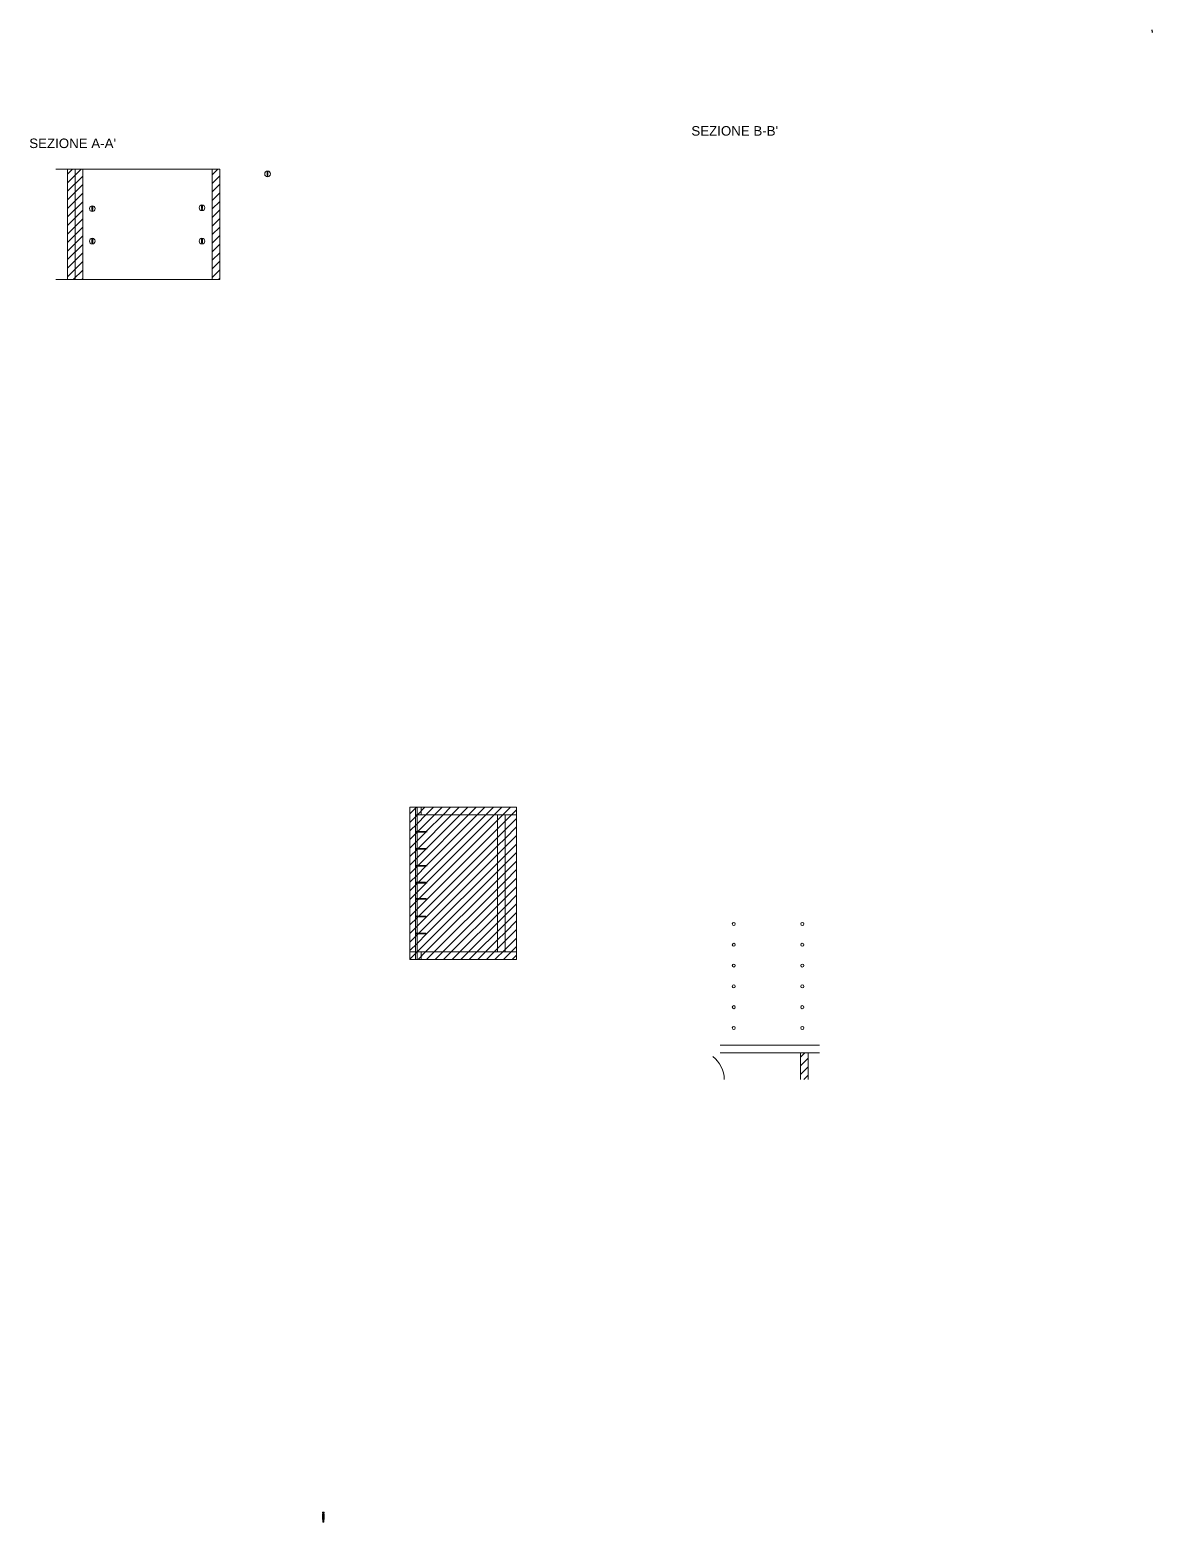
# Model space of a CAD drawing. Header units: millimetres. Extents: x -1085 to 5268, y 134 to 2619.
# Drawn here: x 2467.2 to 2762, y 834.3 to 1226.1 of the extents above; entities that cross this region are included whole.
import ezdxf

# ---------------------------------------------------------------- set-up
doc = ezdxf.new("R2010")
doc.units = ezdxf.units.MM
for name, color, linetype, lineweight in [('A-FURN-SEZ', 8, 'Continuous', 9), ('A-LINE-GRPH', 15, 'Continuous', 13), ('LINEE DI SEZIONE', 12, 'Continuous', 15)]:
    doc.layers.add(name, color=color, linetype=linetype, lineweight=lineweight)
doc.styles.get("Standard").update_dxf_attribs({"font": 'arial.ttf'})
pattern_1 = [(45, (-312.0437, -273.793), (-1.122532, 1.122532), [])]

msp = doc.modelspace()

# ---------------------------------------------------------------- hatches: boundary and pattern name
at = {"layer": 'A-FURN-SEZ'}
h = msp.add_hatch(dxfattribs=at)
h.set_pattern_fill('ANSI31', color=256, scale=0.5)
h.set_pattern_definition(pattern_1)
h.paths.add_polyline_path([(2592.02, 1019.98), (2590.02, 1019.98), (2590.02, 983.98), (2592.02, 983.98)])
h.paths.add_polyline_path([(2568.52, 1021.98), (2567.02, 1021.98), (2567.02, 983.98), (2568.52, 983.98)])
h.paths.add_polyline_path([(2595.02, 983.98), (2570.02, 983.98), (2570.02, 981.98), (2595.02, 981.98)])
h.paths.add_polyline_path([(2570.02, 983.98), (2568.92, 983.98), (2568.92, 981.98), (2570.02, 981.98)])
h.paths.add_polyline_path([(2568.52, 983.98), (2567.02, 983.98), (2567.02, 981.98), (2568.52, 981.98)])
h.paths.add_polyline_path([(2568.92, 983.98), (2568.52, 983.98), (2568.52, 981.98), (2568.92, 981.98)])
h.paths.add_polyline_path([(2568.92, 988.73), (2568.69, 988.73, 0.343729), (2568.59, 988.66), (2568.52, 988.43), (2568.52, 983.98), (2568.92, 983.98)])
h.paths.add_polyline_path([(2568.92, 993.18), (2568.69, 993.18, 0.343729), (2568.59, 993.11), (2568.52, 992.88), (2568.52, 989.23), (2568.6, 988.99, 0.300909), (2568.69, 988.93), (2568.92, 988.93)])
h.paths.add_polyline_path([(2568.92, 997.84), (2568.69, 997.84, 0.343729), (2568.59, 997.77), (2568.52, 997.54), (2568.52, 993.68), (2568.6, 993.44, 0.300909), (2568.69, 993.38), (2568.92, 993.38)])
h.paths.add_polyline_path([(2568.92, 1002.08), (2568.69, 1002.08, 0.343729), (2568.59, 1002.01), (2568.52, 1001.78), (2568.52, 998.34), (2568.6, 998.1, 0.300909), (2568.69, 998.04), (2568.92, 998.04)])
h.paths.add_polyline_path([(2568.92, 1006.53), (2568.69, 1006.53, 0.343729), (2568.59, 1006.46), (2568.52, 1006.23), (2568.52, 1002.58), (2568.6, 1002.34, 0.300909), (2568.69, 1002.28), (2568.92, 1002.28)])
h.paths.add_polyline_path([(2568.92, 1010.98), (2568.69, 1010.98, 0.343729), (2568.59, 1010.91), (2568.52, 1010.68), (2568.52, 1007.03), (2568.6, 1006.79, 0.300909), (2568.69, 1006.73), (2568.92, 1006.73)])
h.paths.add_polyline_path([(2568.92, 1015.43), (2568.69, 1015.43, 0.343729), (2568.59, 1015.36), (2568.52, 1015.13), (2568.52, 1011.48), (2568.6, 1011.24, 0.300909), (2568.69, 1011.18), (2568.92, 1011.18)])
h.paths.add_polyline_path([(2568.92, 1019.98), (2568.52, 1019.98), (2568.52, 1015.93), (2568.6, 1015.69, 0.300909), (2568.69, 1015.63), (2568.92, 1015.63)])
h.paths.add_polyline_path([(2568.92, 1021.98), (2568.52, 1021.98), (2568.52, 1019.98), (2568.92, 1019.98)])
h.paths.add_polyline_path([(2570.02, 1021.98), (2568.92, 1021.98), (2568.92, 1019.98), (2570.02, 1019.98)])
h.paths.add_polyline_path([(2595.02, 1021.98), (2570.02, 1021.98), (2570.02, 1019.98), (2595.02, 1019.98)])
h = msp.add_hatch(dxfattribs=at)
h.set_pattern_fill('ANSI31', color=256, scale=0.5)
h.set_pattern_definition([(45, (-232.4712, -353.9734), (-1.122532, 1.122532), [])])
h.paths.add_polyline_path([(2671.59, 957.51), (2669.59, 957.51), (2669.59, 950.51), (2671.59, 950.51)])
at = {"layer": 'LINEE DI SEZIONE'}
h = msp.add_hatch(dxfattribs=at)
h.set_pattern_fill('ANSI31', color=256, scale=0.5)
h.set_pattern_definition([(45, (48.7971, -285.9306), (-1.122532, 1.122532), [])])
h.paths.add_polyline_path([(2481.12, 1189.55), (2479.12, 1189.55), (2479.12, 1160.55), (2481.12, 1160.55)])
h.paths.add_polyline_path([(2479.12, 1189.55), (2477.12, 1189.55), (2477.12, 1160.55), (2479.12, 1160.55)])
h.paths.add_polyline_path([(2517.12, 1160.55), (2517.12, 1189.55), (2515.12, 1189.55), (2515.12, 1160.55)])
at = {"layer": 'LINEE DI SEZIONE', "transparency": 33554687}
h = msp.add_hatch(dxfattribs=at)
h.set_pattern_fill('ANSI31', color=256, scale=0.5)
h.set_pattern_definition(pattern_1)
h.paths.add_polyline_path([(2571.52, 1002.18), (2571.26, 1002.12), (2571.25, 1002.07), (2571.23, 1002.11), (2571.11, 1002.08), (2571.1, 1002.08), (2568.92, 1002.08), (2568.92, 998.07), (2568.93, 998.04), (2571.21, 998.04), (2571.21, 998.05), (2571.24, 998.01), (2571.52, 997.94), (2571.26, 997.88), (2571.25, 997.83), (2571.23, 997.87), (2571.11, 997.84), (2571.1, 997.84), (2568.92, 997.84), (2568.92, 993.41), (2568.93, 993.38), (2571.21, 993.38), (2571.21, 993.39), (2571.24, 993.35), (2571.52, 993.28), (2571.26, 993.22), (2571.25, 993.17), (2571.23, 993.21), (2571.11, 993.18), (2571.1, 993.18), (2568.92, 993.18), (2568.92, 988.96), (2568.93, 988.93), (2571.21, 988.93), (2571.21, 988.94), (2571.24, 988.9), (2571.52, 988.83), (2571.26, 988.77), (2571.25, 988.72), (2571.23, 988.76), (2571.11, 988.73), (2571.1, 988.73), (2568.92, 988.73), (2568.92, 983.98), (2570.02, 983.98), (2590.02, 983.98), (2590.02, 1019.98), (2568.92, 1019.98), (2568.92, 1015.66), (2568.93, 1015.63), (2571.21, 1015.63), (2571.21, 1015.64), (2571.24, 1015.6), (2571.52, 1015.53), (2571.26, 1015.47), (2571.25, 1015.42), (2571.23, 1015.46), (2571.11, 1015.43), (2571.1, 1015.43), (2568.92, 1015.43), (2568.92, 1011.21), (2568.93, 1011.18), (2571.21, 1011.18), (2571.21, 1011.19), (2571.24, 1011.15), (2571.52, 1011.08), (2571.26, 1011.02), (2571.25, 1010.97), (2571.23, 1011.01), (2571.11, 1010.98), (2571.1, 1010.98), (2568.92, 1010.98), (2568.92, 1006.76), (2568.93, 1006.73), (2571.21, 1006.73), (2571.21, 1006.74), (2571.24, 1006.7), (2571.52, 1006.63), (2571.26, 1006.57), (2571.25, 1006.52), (2571.23, 1006.56), (2571.11, 1006.53), (2571.1, 1006.53), (2568.92, 1006.53), (2568.92, 1002.31), (2568.93, 1002.28), (2571.21, 1002.28), (2571.21, 1002.29), (2571.24, 1002.25)])
h.paths.add_polyline_path([(2595.02, 1019.98), (2592.02, 1019.98), (2592.02, 983.98), (2595.02, 983.98)])

# ---------------------------------------------------------------- linework, layer by layer
msp.add_line((2761.87, 1226.14), (2761.98, 1225.45))
at = {"layer": 'A-FURN-SEZ'}
for p, q in [((2517.12, 1189.55), (2473.99, 1189.55)), ((2477.12, 1189.55), (2477.12, 1160.55)), ((2479.12, 1160.55), (2479.12, 1189.55)), ((2481.12, 1189.55), (2481.12, 1160.55)), ((2515.12, 1160.55), (2515.12, 1189.55)), ((2517.12, 1189.55), (2517.12, 1160.55)), ((2517.12, 1160.55), (2473.99, 1160.55)), ((2567.02, 983.98), (2567.02, 1021.98)), ((2568.52, 1021.98), (2567.02, 1021.98)), ((2568.52, 983.98), (2568.52, 1021.98)), ((2568.52, 1021.98), (2568.92, 1021.98)), ((2568.52, 1019.98), (2568.92, 1019.98)), ((2568.92, 1021.98), (2595.02, 1021.98)), ((2568.92, 1019.98), (2568.92, 1021.98)), ((2568.92, 1019.98), (2595.02, 1019.98)), ((2568.92, 1015.63), (2568.92, 1019.98)), ((2570.02, 1019.98), (2570.02, 1021.98)), ((2590.02, 983.98), (2590.02, 1019.98)), ((2592.02, 1019.98), (2592.02, 983.98)), ((2595.02, 1021.98), (2595.02, 1019.98)), ((2595.02, 981.98), (2595.02, 1019.98)), ((2568.73, 1015.63), (2568.8, 1015.43)), ((2568.83, 1015.63), (2568.9, 1015.43)), ((2568.92, 1006.73), (2568.92, 1015.43)), ((2568.93, 1015.63), (2569, 1015.43)), ((2569.03, 1015.63), (2569.1, 1015.43)), ((2569.13, 1015.63), (2569.2, 1015.43)), ((2569.23, 1015.63), (2569.3, 1015.43)), ((2569.33, 1015.63), (2569.4, 1015.43)), ((2569.43, 1015.63), (2569.5, 1015.43)), ((2569.53, 1015.63), (2569.6, 1015.43)), ((2569.63, 1015.63), (2569.7, 1015.43)), ((2569.73, 1015.63), (2569.8, 1015.43)), ((2569.83, 1015.63), (2569.9, 1015.43)), ((2569.93, 1015.63), (2570, 1015.43)), ((2570.03, 1015.63), (2570.1, 1015.43)), ((2570.13, 1015.63), (2570.2, 1015.43)), ((2570.23, 1015.63), (2570.3, 1015.43)), ((2570.33, 1015.63), (2570.4, 1015.43)), ((2570.43, 1015.63), (2570.5, 1015.43)), ((2570.53, 1015.63), (2570.6, 1015.43)), ((2570.63, 1015.63), (2570.7, 1015.43)), ((2570.73, 1015.63), (2570.8, 1015.43)), ((2570.83, 1015.63), (2570.9, 1015.43)), ((2570.93, 1015.63), (2571, 1015.43)), ((2571.03, 1015.63), (2571.1, 1015.43)), ((2568.73, 1011.18), (2568.8, 1010.98)), ((2568.83, 1011.18), (2568.9, 1010.98)), ((2568.93, 1011.18), (2569, 1010.98)), ((2569.03, 1011.18), (2569.1, 1010.98)), ((2569.13, 1011.18), (2569.2, 1010.98)), ((2569.23, 1011.18), (2569.3, 1010.98)), ((2569.33, 1011.18), (2569.4, 1010.98)), ((2569.43, 1011.18), (2569.5, 1010.98)), ((2569.53, 1011.18), (2569.6, 1010.98)), ((2569.63, 1011.18), (2569.7, 1010.98)), ((2569.73, 1011.18), (2569.8, 1010.98)), ((2569.83, 1011.18), (2569.9, 1010.98)), ((2569.93, 1011.18), (2570, 1010.98)), ((2570.03, 1011.18), (2570.1, 1010.98)), ((2570.13, 1011.18), (2570.2, 1010.98)), ((2570.23, 1011.18), (2570.3, 1010.98)), ((2570.33, 1011.18), (2570.4, 1010.98)), ((2570.43, 1011.18), (2570.5, 1010.98)), ((2570.53, 1011.18), (2570.6, 1010.98)), ((2570.63, 1011.18), (2570.7, 1010.98)), ((2570.73, 1011.18), (2570.8, 1010.98)), ((2570.83, 1011.18), (2570.9, 1010.98)), ((2570.93, 1011.18), (2571, 1010.98)), ((2571.03, 1011.18), (2571.1, 1010.98)), ((2568.73, 1006.73), (2568.8, 1006.53)), ((2568.83, 1006.73), (2568.9, 1006.53)), ((2568.92, 1002.28), (2568.92, 1006.53)), ((2568.93, 1006.73), (2569, 1006.53)), ((2569.03, 1006.73), (2569.1, 1006.53)), ((2569.13, 1006.73), (2569.2, 1006.53)), ((2569.23, 1006.73), (2569.3, 1006.53)), ((2569.33, 1006.73), (2569.4, 1006.53)), ((2569.43, 1006.73), (2569.5, 1006.53)), ((2569.53, 1006.73), (2569.6, 1006.53)), ((2569.63, 1006.73), (2569.7, 1006.53)), ((2569.73, 1006.73), (2569.8, 1006.53)), ((2569.83, 1006.73), (2569.9, 1006.53)), ((2569.93, 1006.73), (2570, 1006.53)), ((2570.03, 1006.73), (2570.1, 1006.53)), ((2570.13, 1006.73), (2570.2, 1006.53)), ((2570.23, 1006.73), (2570.3, 1006.53)), ((2570.33, 1006.73), (2570.4, 1006.53)), ((2570.43, 1006.73), (2570.5, 1006.53)), ((2570.53, 1006.73), (2570.6, 1006.53)), ((2570.63, 1006.73), (2570.7, 1006.53)), ((2570.73, 1006.73), (2570.8, 1006.53)), ((2570.83, 1006.73), (2570.9, 1006.53)), ((2570.93, 1006.73), (2571, 1006.53)), ((2571.03, 1006.73), (2571.1, 1006.53)), ((2568.73, 1002.28), (2568.8, 1002.08)), ((2568.83, 1002.28), (2568.9, 1002.08)), ((2568.92, 993.38), (2568.92, 1002.08)), ((2568.93, 1002.28), (2569, 1002.08)), ((2569.03, 1002.28), (2569.1, 1002.08)), ((2569.13, 1002.28), (2569.2, 1002.08)), ((2569.23, 1002.28), (2569.3, 1002.08)), ((2569.33, 1002.28), (2569.4, 1002.08)), ((2569.43, 1002.28), (2569.5, 1002.08)), ((2569.53, 1002.28), (2569.6, 1002.08)), ((2569.63, 1002.28), (2569.7, 1002.08)), ((2569.73, 1002.28), (2569.8, 1002.08)), ((2569.83, 1002.28), (2569.9, 1002.08)), ((2569.93, 1002.28), (2570, 1002.08)), ((2570.03, 1002.28), (2570.1, 1002.08)), ((2570.13, 1002.28), (2570.2, 1002.08)), ((2570.23, 1002.28), (2570.3, 1002.08)), ((2570.33, 1002.28), (2570.4, 1002.08)), ((2570.43, 1002.28), (2570.5, 1002.08)), ((2570.53, 1002.28), (2570.6, 1002.08)), ((2570.63, 1002.28), (2570.7, 1002.08)), ((2570.73, 1002.28), (2570.8, 1002.08)), ((2570.83, 1002.28), (2570.9, 1002.08)), ((2570.93, 1002.28), (2571, 1002.08)), ((2571.03, 1002.28), (2571.1, 1002.08)), ((2568.73, 998.04), (2568.8, 997.84)), ((2568.83, 998.04), (2568.9, 997.84)), ((2568.93, 998.04), (2569, 997.84)), ((2569.03, 998.04), (2569.1, 997.84)), ((2569.13, 998.04), (2569.2, 997.84)), ((2569.23, 998.04), (2569.3, 997.84)), ((2569.33, 998.04), (2569.4, 997.84)), ((2569.43, 998.04), (2569.5, 997.84)), ((2569.53, 998.04), (2569.6, 997.84)), ((2569.63, 998.04), (2569.7, 997.84)), ((2569.73, 998.04), (2569.8, 997.84)), ((2569.83, 998.04), (2569.9, 997.84)), ((2569.93, 998.04), (2570, 997.84)), ((2570.03, 998.04), (2570.1, 997.84)), ((2570.13, 998.04), (2570.2, 997.84)), ((2570.23, 998.04), (2570.3, 997.84)), ((2570.33, 998.04), (2570.4, 997.84)), ((2570.43, 998.04), (2570.5, 997.84)), ((2570.53, 998.04), (2570.6, 997.84)), ((2570.63, 998.04), (2570.7, 997.84)), ((2570.73, 998.04), (2570.8, 997.84)), ((2570.83, 998.04), (2570.9, 997.84)), ((2570.93, 998.04), (2571, 997.84)), ((2571.03, 998.04), (2571.1, 997.84)), ((2568.73, 993.38), (2568.8, 993.18)), ((2568.83, 993.38), (2568.9, 993.18)), ((2568.92, 988.93), (2568.92, 993.18)), ((2568.93, 993.38), (2569, 993.18)), ((2569.03, 993.38), (2569.1, 993.18)), ((2569.13, 993.38), (2569.2, 993.18)), ((2569.23, 993.38), (2569.3, 993.18)), ((2569.33, 993.38), (2569.4, 993.18)), ((2569.43, 993.38), (2569.5, 993.18)), ((2569.53, 993.38), (2569.6, 993.18)), ((2569.63, 993.38), (2569.7, 993.18)), ((2569.73, 993.38), (2569.8, 993.18)), ((2569.83, 993.38), (2569.9, 993.18)), ((2569.93, 993.38), (2570, 993.18)), ((2570.03, 993.38), (2570.1, 993.18)), ((2570.13, 993.38), (2570.2, 993.18)), ((2570.23, 993.38), (2570.3, 993.18)), ((2570.33, 993.38), (2570.4, 993.18)), ((2570.43, 993.38), (2570.5, 993.18)), ((2570.53, 993.38), (2570.6, 993.18)), ((2570.63, 993.38), (2570.7, 993.18)), ((2570.73, 993.38), (2570.8, 993.18)), ((2570.83, 993.38), (2570.9, 993.18)), ((2570.93, 993.38), (2571, 993.18)), ((2571.03, 993.38), (2571.1, 993.18)), ((2568.73, 988.93), (2568.8, 988.73)), ((2568.83, 988.93), (2568.9, 988.73)), ((2568.92, 983.98), (2568.92, 988.73)), ((2568.93, 988.93), (2569, 988.73)), ((2569.03, 988.93), (2569.1, 988.73)), ((2569.13, 988.93), (2569.2, 988.73)), ((2569.23, 988.93), (2569.3, 988.73)), ((2569.33, 988.93), (2569.4, 988.73)), ((2569.43, 988.93), (2569.5, 988.73)), ((2569.53, 988.93), (2569.6, 988.73)), ((2569.63, 988.93), (2569.7, 988.73)), ((2569.73, 988.93), (2569.8, 988.73)), ((2569.83, 988.93), (2569.9, 988.73)), ((2569.93, 988.93), (2570, 988.73)), ((2570.03, 988.93), (2570.1, 988.73)), ((2570.13, 988.93), (2570.2, 988.73)), ((2570.23, 988.93), (2570.3, 988.73)), ((2570.33, 988.93), (2570.4, 988.73)), ((2570.43, 988.93), (2570.5, 988.73)), ((2570.53, 988.93), (2570.6, 988.73)), ((2570.63, 988.93), (2570.7, 988.73)), ((2570.73, 988.93), (2570.8, 988.73)), ((2570.83, 988.93), (2570.9, 988.73)), ((2570.93, 988.93), (2571, 988.73)), ((2571.03, 988.93), (2571.1, 988.73)), ((2567.02, 981.98), (2567.02, 983.98)), ((2567.02, 983.98), (2568.52, 983.98)), ((2568.52, 981.98), (2568.52, 983.98)), ((2568.52, 983.98), (2568.92, 983.98)), ((2568.92, 981.98), (2568.92, 983.98)), ((2568.92, 983.98), (2570.02, 983.98)), ((2595.02, 983.98), (2570.02, 983.98)), ((2570.02, 981.98), (2570.02, 983.98)), ((2592.02, 983.98), (2590.02, 983.98)), ((2568.52, 981.98), (2567.02, 981.98)), ((2568.92, 981.98), (2568.52, 981.98)), ((2570.02, 981.98), (2568.92, 981.98)), ((2595.02, 981.98), (2570.02, 981.98)), ((2648.49, 959.51), (2674.59, 959.51)), ((2674.59, 957.51), (2648.49, 957.51)), ((2669.59, 957.51), (2669.59, 950.51)), ((2671.59, 950.51), (2671.59, 957.51))]:
    msp.add_line(p, q, dxfattribs=at)
for points in [[(2529.52, 1188.84), (2529.75, 1188.84), (2529.75, 1188.05), (2529.52, 1188.05)], [(2529.52, 1187.93), (2529.75, 1187.93), (2529.75, 1187.81), (2529.52, 1187.81)], [(2483.49, 1179.72), (2483.72, 1179.72), (2483.72, 1178.94), (2483.49, 1178.94)], [(2512.29, 1179.97), (2512.52, 1179.97), (2512.52, 1179.18), (2512.29, 1179.18)], [(2483.49, 1178.82), (2483.72, 1178.82), (2483.72, 1178.69), (2483.49, 1178.69)], [(2512.29, 1179.07), (2512.52, 1179.07), (2512.52, 1178.94), (2512.29, 1178.94)], [(2483.49, 1171.21), (2483.72, 1171.21), (2483.72, 1170.42), (2483.49, 1170.42)], [(2483.49, 1170.31), (2483.72, 1170.31), (2483.72, 1170.18), (2483.49, 1170.18)], [(2512.29, 1171.21), (2512.52, 1171.21), (2512.52, 1170.42), (2512.29, 1170.42)], [(2512.29, 1170.31), (2512.52, 1170.31), (2512.52, 1170.18), (2512.29, 1170.18)]]:
    msp.add_lwpolyline(points, close=True, dxfattribs=at)
for points in [[(2571.2, 1015.61), (2571.15, 1015.62, 0.044876), (2571.09, 1015.63), (2568.69, 1015.63, -0.300909), (2568.6, 1015.69), (2568.52, 1015.93), (2568.52, 1015.13), (2568.6, 1015.37, -0.300909), (2568.69, 1015.43), (2571.09, 1015.43, 0.044876), (2571.15, 1015.44), (2571.23, 1015.46), (2571.25, 1015.42), (2571.26, 1015.47), (2571.52, 1015.53), (2571.24, 1015.6), (2571.21, 1015.64)], [(2571.2, 1011.16), (2571.15, 1011.17, 0.044876), (2571.09, 1011.18), (2568.69, 1011.18, -0.300909), (2568.6, 1011.24), (2568.52, 1011.48), (2568.52, 1010.68), (2568.6, 1010.92, -0.300909), (2568.69, 1010.98), (2571.09, 1010.98, 0.044876), (2571.15, 1010.99), (2571.23, 1011.01), (2571.25, 1010.97), (2571.26, 1011.02), (2571.52, 1011.08), (2571.24, 1011.15), (2571.21, 1011.19)], [(2571.2, 1006.71), (2571.15, 1006.72, 0.044876), (2571.09, 1006.73), (2568.69, 1006.73, -0.300909), (2568.6, 1006.79), (2568.52, 1007.03), (2568.52, 1006.23), (2568.6, 1006.47, -0.300909), (2568.69, 1006.53), (2571.09, 1006.53, 0.044876), (2571.15, 1006.54), (2571.23, 1006.56), (2571.25, 1006.52), (2571.26, 1006.57), (2571.52, 1006.63), (2571.24, 1006.7), (2571.21, 1006.74)], [(2571.2, 1002.26), (2571.15, 1002.27, 0.044876), (2571.09, 1002.28), (2568.69, 1002.28, -0.300909), (2568.6, 1002.34), (2568.52, 1002.58), (2568.52, 1001.78), (2568.6, 1002.02, -0.300909), (2568.69, 1002.08), (2571.09, 1002.08, 0.044876), (2571.15, 1002.09), (2571.23, 1002.11), (2571.25, 1002.07), (2571.26, 1002.12), (2571.52, 1002.18), (2571.24, 1002.25), (2571.21, 1002.29)], [(2571.2, 998.02), (2571.15, 998.03, 0.044876), (2571.09, 998.04), (2568.69, 998.04, -0.300909), (2568.6, 998.1), (2568.52, 998.34), (2568.52, 997.54), (2568.6, 997.78, -0.300909), (2568.69, 997.84), (2571.09, 997.84, 0.044876), (2571.15, 997.85), (2571.23, 997.87), (2571.25, 997.83), (2571.26, 997.88), (2571.52, 997.94), (2571.24, 998.01), (2571.21, 998.05)], [(2571.2, 993.36), (2571.15, 993.37, 0.044876), (2571.09, 993.38), (2568.69, 993.38, -0.300909), (2568.6, 993.44), (2568.52, 993.68), (2568.52, 992.88), (2568.6, 993.12, -0.300909), (2568.69, 993.18), (2571.09, 993.18, 0.044876), (2571.15, 993.19), (2571.23, 993.21), (2571.25, 993.17), (2571.26, 993.22), (2571.52, 993.28), (2571.24, 993.35), (2571.21, 993.39)], [(2571.2, 988.91), (2571.15, 988.92, 0.044876), (2571.09, 988.93), (2568.69, 988.93, -0.300909), (2568.6, 988.99), (2568.52, 989.23), (2568.52, 988.43), (2568.6, 988.67, -0.300909), (2568.69, 988.73), (2571.09, 988.73, 0.044876), (2571.15, 988.74), (2571.23, 988.76), (2571.25, 988.72), (2571.26, 988.77), (2571.52, 988.83), (2571.24, 988.9), (2571.21, 988.94)]]:
    msp.add_lwpolyline(points, format="xyb", close=True, dxfattribs=at)
for centre, radius in [((2529.65, 1188.3), 0.749), ((2483.61, 1179.18), 0.749), ((2512.42, 1179.43), 0.749), ((2483.61, 1170.67), 0.749), ((2512.42, 1170.67), 0.749), ((2652.09, 991.33), 0.4), ((2670.09, 991.33), 0.4), ((2652.09, 985.87), 0.4), ((2670.09, 985.87), 0.4), ((2652.09, 980.41), 0.4), ((2670.09, 980.41), 0.4), ((2652.09, 974.95), 0.4), ((2670.09, 974.95), 0.4), ((2652.09, 969.49), 0.4), ((2670.09, 969.49), 0.4), ((2652.09, 964.03), 0.4), ((2670.09, 964.03), 0.4)]:
    msp.add_circle(centre, radius, dxfattribs=at)
msp.add_arc((2641.95, 950.44), 7.65, 0.5424, 52.5877, dxfattribs=at)
at = {"layer": 'A-LINE-GRPH'}
for p, q in [((2544.08, 836.45), (2544.08, 834.95)), ((2544.14, 834.9), (2544.42, 834.61)), ((2544.14, 834.76), (2544.42, 834.47)), ((2544.19, 836.85), (2544.19, 836.7)), ((2544.22, 834.95), (2544.42, 834.75)), ((2544.28, 836.45), (2544.28, 834.95)), ((2544.36, 836.85), (2544.36, 836.7)), ((2544.48, 836.45), (2544.48, 834.95)), ((2544.14, 834.62), (2544.41, 834.34)), ((2544.14, 834.48), (2544.34, 834.27))]:
    msp.add_line(p, q, dxfattribs=at)
for points in [[(2544.03, 834.95), (2544.53, 834.95), (2544.53, 836.45), (2544.03, 836.45)], [(2544.08, 836.7), (2544.08, 836.85), (2544.48, 836.85), (2544.48, 836.7)]]:
    msp.add_lwpolyline(points, close=True, dxfattribs=at)
msp.add_lwpolyline([(2544.14, 834.95), (2544.14, 834.39, 1), (2544.42, 834.39), (2544.42, 834.95)], format="xyb", dxfattribs=at)
for points in [[(2544.18, 834.95), (2544.18, 836.45), (2544.18, 836.7)], [(2544.38, 836.7), (2544.38, 836.45), (2544.38, 834.95)]]:
    msp.add_lwpolyline(points, dxfattribs=at)

# ---------------------------------------------------------------- texts
at = {"char_height": 2.5, "attachment_point": 1}
for s, width, insert in [("SEZIONE B-B'", 50.9953, (2640.95, 1200.86)), ("SEZIONE A-A'", 41.1078, (2467.05, 1197.59))]:
    msp.add_mtext_dynamic_manual_height_columns(s, width=width, gutter_width=12.5, heights=[0], dxfattribs=dict(at, insert=insert))

doc.saveas('drawing.dxf')
